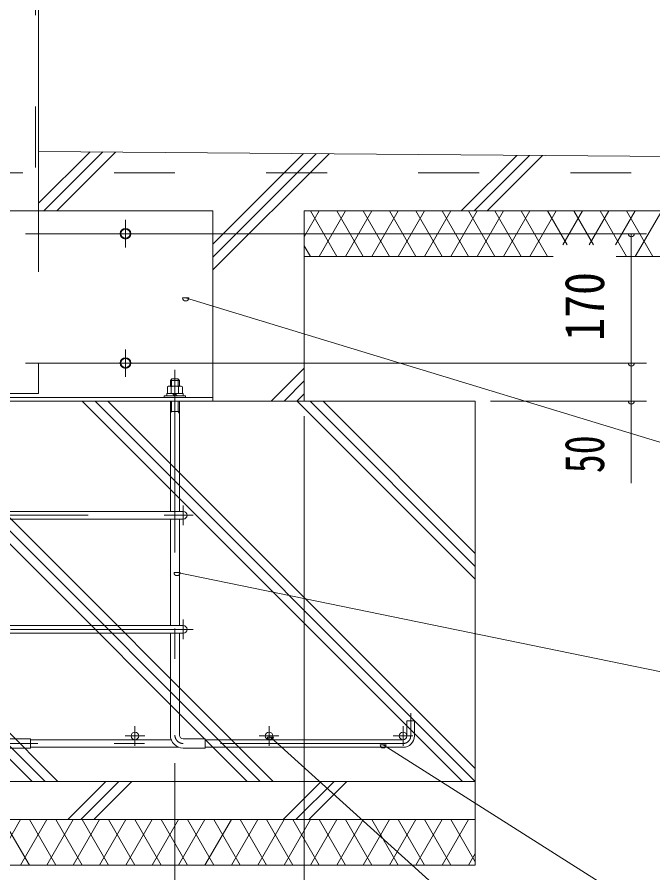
# Model space of a CAD drawing. Units: millimetres, scale not verified. Extents: x -34436 to 34436, y -16161 to 16159.
# Drawn here: x 22980 to 26324, y -1849 to 2649 of the extents above; entities that cross this region are included whole.
import ezdxf
from ezdxf.enums import TextEntityAlignment as Align

# ---------------------------------------------------------------- set-up
doc = ezdxf.new("R2010")
doc.units = ezdxf.units.MM
doc.header["$LTSCALE"] = 80
doc.linetypes.add('USER2', pattern=[10, 4, -6])
doc.linetypes.add('USER3', pattern=[24, 12, -5, 2, -5])
for name, color, linetype, lineweight in [('0-6_2-02BOLD', 7, 'Continuous', 18), ('0-7_2-12HIDDEN', 3, 'USER2', 18), ('0-8_2-22CENTER', 3, 'USER3', 18), ('0-9_2-42THIN', 4, 'Continuous', 18), ('0-A_2-52DIM', 3, 'Continuous', 18), ('0-B_2-62HATCH', 2, 'Continuous', 18)]:
    doc.layers.add(name, color=color, linetype=linetype, lineweight=lineweight)
doc.styles.add('ＭＳ ゴシック', font='')
doc.styles.get('ＭＳ ゴシック').set_extended_font_data('MS Gothic')

msp = doc.modelspace()

# ---------------------------------------------------------------- linework, layer by layer
at = {"layer": '0-6_2-02BOLD'}
for p, q in [((23093.3, 1630.9), (23093.3, 7778.9)), ((23093.3, 1943.6), (32090.11, 1870.9)), ((25799.79, 1390.9), (24490.1, 1390.9)), ((23786.1, 739.27), (23834.1, 739.27)), ((23790.47, 670.1), (23790.47, 706.48)), ((23829.73, 706.48), (23829.73, 670.1)), ((24010.11, 648.9), (20370.1, 648.9)), ((23786.1, 50.9), (23786.1, 630.9)), ((23798.11, 670.1), (23810.1, 658.1)), ((23822.11, 658.1), (23810.1, 670.1)), ((23834.1, 630.9), (23834.1, 50.9)), ((23866.1, 658.1), (23866.1, 648.9)), ((23834.1, 576.9), (23786.1, 576.9)), ((23854.11, 50.9), (20526.11, 50.9)), ((20526.11, 10.9), (23854.11, 10.9)), ((23786.11, -549.1), (23786.11, 10.9)), ((23834.11, 10.9), (23834.11, -549.1)), ((23854.11, -549.1), (20526.11, -549.1)), ((20526.11, -589.1), (23854.11, -589.1)), ((23786.1, -1125.1), (23786.1, -589.1)), ((23834.1, -589.1), (23834.1, -1125.1)), ((25070.11, -1129.1), (25070.11, -1049.1)), ((23050.11, -1149.1), (23790.48, -1149.1)), ((25010.11, -1149.1), (23970.1, -1149.1)), ((23831.13, -1189.1), (23050.11, -1189.1)), ((23970.1, -1189.1), (25010.11, -1189.1)), ((25390.11, -1369.1), (18990.1, -1369.1)), ((18990.1, -1569.1), (25390.11, -1569.1))]:
    msp.add_line(p, q, dxfattribs=at)
for points in [[(32090.11, 1870.9), (32090.11, 1390.9), (26130.1, 1390.9)], [(20370.1, 630.9), (20370.1, 1630.9), (24010.11, 1630.9), (24010.11, 630.9)], [(24490.1, 630.9), (24490.1, 1630.9), (32090.11, 1630.9)], [(23786.1, 710.1), (23786.1, 739.27), (23794.1, 747.27), (23826.1, 747.27), (23834.1, 739.27), (23834.1, 710.1)], [(23770.84, 670.1), (23770.84, 706.48), (23777.1, 710.1), (23843.1, 710.1), (23849.36, 706.48), (23849.36, 670.1)], [(23866.1, 658.1), (23754.1, 658.1), (23754.1, 648.9)], [(23767.1, 658.1), (23767.1, 670.1), (23853.1, 670.1), (23853.1, 658.1)], [(25070.11, -1049.1), (25030.11, -1049.1), (25030.11, -1129.1)], [(22934.11, -1193.1), (23050.11, -1193.1), (23050.11, -1145.1), (22934.11, -1145.1)], [(23854.1, -1145.1), (23970.1, -1145.1), (23970.1, -1193.1), (23854.1, -1193.1)]]:
    msp.add_lwpolyline(points, dxfattribs=at)
msp.add_lwpolyline([(25390.11, 630.9), (25390.11, -1809.1), (18990.1, -1809.1), (18990.1, 630.9)], close=True, dxfattribs=at)
for centre, radius in [((23550.12, 1510.9), 28), ((23550.12, 1510.9), 24), ((23550.12, 830.9), 28), ((23550.12, 830.9), 24), ((23600.11, -1129.1), 20), ((24305.11, -1129.1), 20), ((25010.11, -1129.1), 20)]:
    msp.add_circle(centre, radius, dxfattribs=at)
for centre, radius, start, end in [((23780.66, 694.96), 15.13, 49.5701, 90), ((23810.1, 654.98), 55.12, 69.13593, 110.86406), ((23839.55, 694.96), 15.13, 90, 130.42989), ((23854.11, 30.9), 20, 270, 90), ((23854.11, -569.1), 20, 270, 90), ((23854.1, -1125.1), 68, 180, 270), ((23854.1, -1125.1), 20, 180, 270), ((25010.11, -1129.1), 60, 270, 0)]:
    msp.add_arc(centre, radius, start, end, dxfattribs=at)
at = {"layer": '0-7_2-12HIDDEN'}
for p, q in [((23076.5, 7778.9), (23076.5, 1630.9)), ((12290.1, 1830.9), (32090.11, 1830.9))]:
    msp.add_line(p, q, dxfattribs=at)
msp.add_lwpolyline([(23093.3, 1630.9), (23093.3, 670.9), (22686.9, 670.9), (22686.9, 1630.9)], dxfattribs=at)
at = {"layer": '0-8_2-22CENTER'}
for p, q in [((23550.12, 1582.9), (23550.12, 1438.9)), ((23622.12, 1510.9), (23478.12, 1510.9)), ((23550.12, 902.9), (23550.12, 758.9)), ((23478.12, 830.9), (23622.12, 830.9)), ((23810.1, 795.27), (23810.1, -1125.1)), ((23854.11, -21.1), (23854.11, 82.9)), ((20474.11, 30.9), (23906.11, 30.9)), ((23854.11, -517.1), (23854.11, -621.1)), ((23906.11, -569.1), (20474.11, -569.1)), ((25050.11, -1129.1), (25050.11, -1009.1)), ((23600.11, -1181.1), (23600.11, -1077.1)), ((24305.11, -1181.1), (24305.11, -1077.1)), ((25010.11, -1077.1), (25010.11, -1181.1)), ((25010.11, -1169.1), (19370.1, -1169.1)), ((23652.11, -1129.1), (23548.11, -1129.1)), ((24253.1, -1129.1), (24357.1, -1129.1)), ((24958.1, -1129.1), (25062.1, -1129.1))]:
    msp.add_line(p, q, dxfattribs=at)
for centre, radius, start, end in [((23854.1, -1125.1), 44, 180, 270), ((25010.11, -1129.1), 40, 270, 0)]:
    msp.add_arc(centre, radius, start, end, dxfattribs=at)
at = {"layer": '0-9_2-42THIN'}
for p, q in [((23792.11, 745.27), (23792.11, 710.1)), ((23828.11, 710.1), (23828.11, 745.27))]:
    msp.add_line(p, q, dxfattribs=at)
for points in [[(23792.11, 630.9), (23792.11, 576.9), (23786.1, 566.51)], [(23834.1, 566.51), (23828.11, 576.9), (23828.11, 630.9)]]:
    msp.add_lwpolyline(points, dxfattribs=at)
at = {"layer": '0-A_2-52DIM'}
for p, q in [((23024.22, 1510.9), (26290.1, 1510.9)), ((26226.1, 1510.9), (26194.1, 1510.9)), ((26210.1, 1510.9), (26210.1, 198.9)), ((23882.62, 1173.07), (23850.62, 1173.07)), ((26290.1, 830.9), (23024.22, 830.9)), ((26226.1, 830.9), (26194.1, 830.9)), ((26290.1, 630.9), (25470.1, 630.9)), ((26226.1, 630.9), (26194.1, 630.9)), ((24490.1, -3009.1), (24490.1, 550.9)), ((23837.8, -270.28), (23805.8, -270.28)), ((24328.41, -1135.41), (24296.41, -1135.41)), ((24921.48, -1176.56), (24889.48, -1176.56)), ((23810.1, -1273.1), (23810.1, -2449.1))]:
    msp.add_line(p, q, dxfattribs=at)
for points in [[(23866.61, 1173.07), (27230.1, 150.9), (30406.58, 150.9)], [(29686.58, -969.1), (27230.1, -969.1), (23821.8, -270.27)], [(24312.41, -1135.41), (27230.1, -3769.1), (29710.11, -3769.1)], [(29686.58, -2649.1), (27230.1, -2649.1), (24905.48, -1176.56)]]:
    msp.add_lwpolyline(points, dxfattribs=at)
for centre in [(26210.1, 1510.9), (23866.62, 1173.07), (26210.1, 830.9), (26210.1, 630.9), (23821.8, -270.28), (24312.41, -1135.41), (24905.48, -1176.56)]:
    msp.add_arc(centre, 16, 180, 0, dxfattribs=at)
at = {"layer": '0-B_2-62HATCH'}
for p, q in [((23363.9, 1941.2), (23093.3, 1670.6)), ((23121.48, 1630.9), (23431.23, 1940.64)), ((23498.55, 1940.08), (23189.36, 1630.9)), ((24486, 1931.92), (24010.11, 1456.04)), ((24010.11, 1388.16), (24553.32, 1931.37)), ((24620.65, 1930.81), (24010.11, 1320.28)), ((25316.34, 1630.9), (25608.09, 1922.65)), ((25384.22, 1630.9), (25675.42, 1922.09)), ((25742.74, 1921.54), (25452.1, 1630.9)), ((24568.78, 1630.9), (24490.1, 1494.63)), ((24661.15, 1390.9), (24522.59, 1630.9)), ((24568.78, 1390.9), (24707.34, 1630.9)), ((24661.16, 1630.9), (24799.72, 1390.9)), ((24845.91, 1630.9), (24707.34, 1390.9)), ((24938.28, 1390.9), (24799.72, 1630.9)), ((24845.91, 1390.9), (24984.47, 1630.9)), ((24938.28, 1630.9), (25076.85, 1390.9)), ((25123.03, 1630.9), (24984.47, 1390.9)), ((25215.41, 1390.9), (25076.85, 1630.9)), ((25123.03, 1390.9), (25261.6, 1630.9)), ((25215.41, 1630.9), (25353.97, 1390.9)), ((25400.16, 1630.9), (25261.6, 1390.9)), ((25492.54, 1390.9), (25353.98, 1630.9)), ((25400.16, 1390.9), (25538.73, 1630.9)), ((25492.54, 1630.9), (25631.1, 1390.9)), ((25677.29, 1630.9), (25538.73, 1390.9)), ((25769.67, 1390.9), (25631.1, 1630.9)), ((25677.29, 1390.9), (25815.85, 1630.9)), ((25769.67, 1630.9), (25873.21, 1451.56)), ((25850.88, 1451.56), (25954.42, 1630.9)), ((25908.23, 1630.9), (26011.78, 1451.56)), ((25989.44, 1451.56), (26092.98, 1630.9)), ((26046.8, 1630.9), (26185.36, 1390.9)), ((26231.55, 1630.9), (26128, 1451.56)), ((26323.92, 1390.9), (26185.36, 1630.9)), ((26231.55, 1390.9), (26370.11, 1630.9)), ((24490.1, 1447.17), (24522.59, 1390.9)), ((24316.34, 630.9), (24490.1, 804.66)), ((24490.1, 736.78), (24384.22, 630.9)), ((23059.48, -1369.1), (21059.48, 630.9)), ((21127.36, 630.9), (23127.36, -1369.1)), ((23195.25, -1369.1), (21195.24, 630.9)), ((22190.85, 630.9), (24190.85, -1369.1)), ((24258.74, -1369.1), (22258.73, 630.9)), ((22326.61, 630.9), (24326.61, -1369.1)), ((25322.22, -1369.1), (23322.22, 630.9)), ((23390.1, 630.9), (25390.11, -1369.11)), ((25390.11, -1301.22), (23457.98, 630.9)), ((24452.1, 630.9), (24490.1, 668.9)), ((24453.59, 630.9), (25390.11, -305.62)), ((24521.47, 630.9), (25390.11, -237.73)), ((25390.11, -169.86), (24589.35, 630.9)), ((23247.71, -1569.1), (23447.71, -1369.1)), ((23515.59, -1369.1), (23315.59, -1569.1)), ((23383.48, -1569.1), (23583.47, -1369.1)), ((24379.08, -1569.1), (24579.08, -1369.1)), ((24646.96, -1369.1), (24446.96, -1569.1)), ((24714.84, -1369.1), (24514.85, -1569.1)), ((22998.38, -1569.1), (22859.82, -1809.1)), ((22906.01, -1569.1), (23044.57, -1809.1)), ((22998.38, -1809.1), (23136.95, -1569.1)), ((23183.14, -1809.1), (23044.57, -1569.1)), ((23275.51, -1569.1), (23136.95, -1809.1)), ((23183.14, -1569.1), (23321.7, -1809.1)), ((23275.51, -1809.1), (23414.08, -1569.1)), ((23321.7, -1569.1), (23460.27, -1809.1)), ((23414.08, -1809.1), (23552.64, -1569.1)), ((23598.83, -1809.1), (23460.27, -1569.1)), ((23691.21, -1569.1), (23552.64, -1809.1)), ((23598.83, -1569.1), (23737.4, -1809.1)), ((23691.21, -1809.1), (23829.77, -1569.1)), ((23875.96, -1809.1), (23737.39, -1569.1)), ((23968.33, -1569.1), (23829.77, -1809.1)), ((23875.96, -1569.1), (24014.52, -1809.1)), ((23968.33, -1809.1), (24106.9, -1569.1)), ((24153.09, -1809.1), (24014.52, -1569.1)), ((24245.46, -1569.1), (24106.9, -1809.1)), ((24153.09, -1569.1), (24291.65, -1809.1)), ((24245.46, -1809.1), (24384.03, -1569.1)), ((24430.22, -1809.1), (24291.65, -1569.1)), ((24522.59, -1569.1), (24384.03, -1809.1)), ((24430.21, -1569.1), (24568.78, -1809.1)), ((24522.59, -1809.1), (24661.16, -1569.1)), ((24707.34, -1809.1), (24568.78, -1569.1)), ((24799.72, -1569.1), (24661.15, -1809.1)), ((24707.34, -1569.1), (24845.91, -1809.1)), ((24799.72, -1809.1), (24938.28, -1569.1)), ((24984.47, -1809.1), (24845.91, -1569.1)), ((25076.85, -1569.1), (24938.28, -1809.1)), ((24984.47, -1569.1), (25123.04, -1809.1)), ((25076.85, -1809.1), (25215.41, -1569.1)), ((25261.6, -1809.1), (25123.04, -1569.1)), ((25353.97, -1569.1), (25215.41, -1809.1)), ((25261.6, -1569.1), (25390.11, -1791.69)), ((25390.11, -1746.52), (25353.97, -1809.1))]:
    msp.add_line(p, q, dxfattribs=at)

# ---------------------------------------------------------------- texts
at = {"layer": '0-A_2-52DIM', "color": 7, "style": 'ＭＳ ゴシック'}
for s, width, p in [('170', 0.85, (26130.1, 947.71)), ('50', 0.7, (26130.1, 252.15))]:
    msp.add_text(s, height=208.4, rotation=90, dxfattribs=dict(at, width=width)).set_placement(p, align=Align.BOTTOM_LEFT)

doc.saveas('drawing.dxf')
